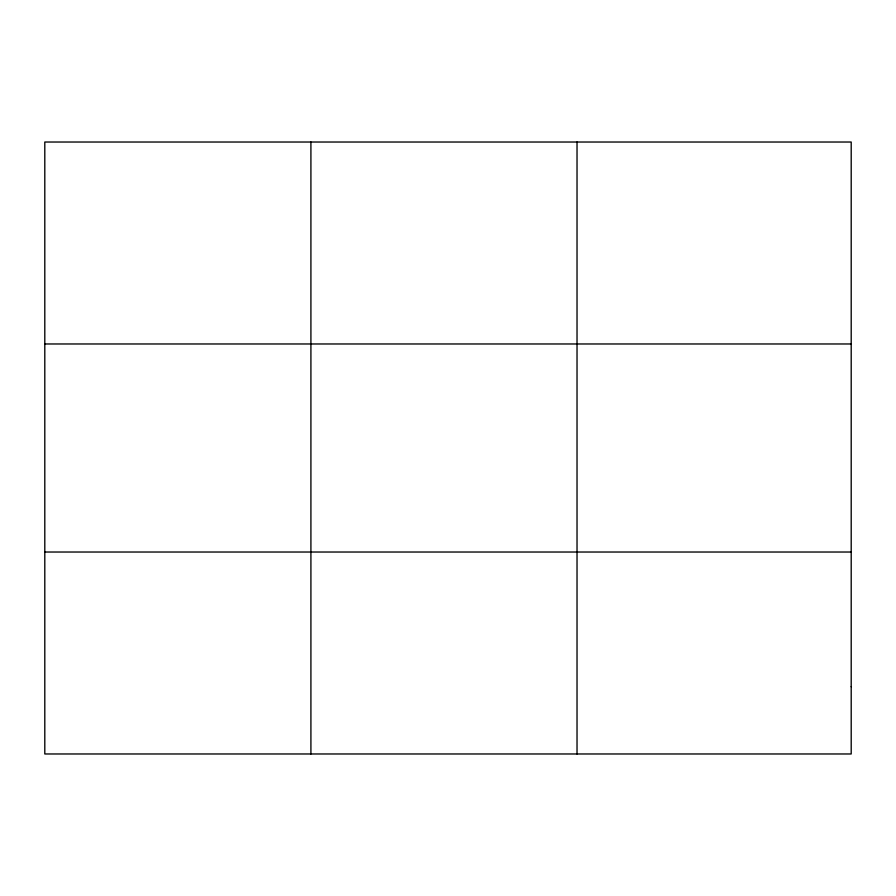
<?xml version="1.0" encoding="UTF-8"?>
<svg xmlns="http://www.w3.org/2000/svg" width="896" height="896" viewBox="0 0 896 896"><rect width="100%" height="100%" fill="white"/><g stroke="black" fill="none" stroke-linecap="round" stroke-linejoin="round"><path stroke-width="1.34" d="M310.912 142.027L310.912 753.973M577.024 142.027L577.024 753.973M44.8 343.974L851.2 343.974M44.8 552.026L851.2 552.026M851.2 686.661L851.2 753.973L44.8 753.973L44.8 142.027L851.2 142.027L851.2 686.661"/></g></svg>
